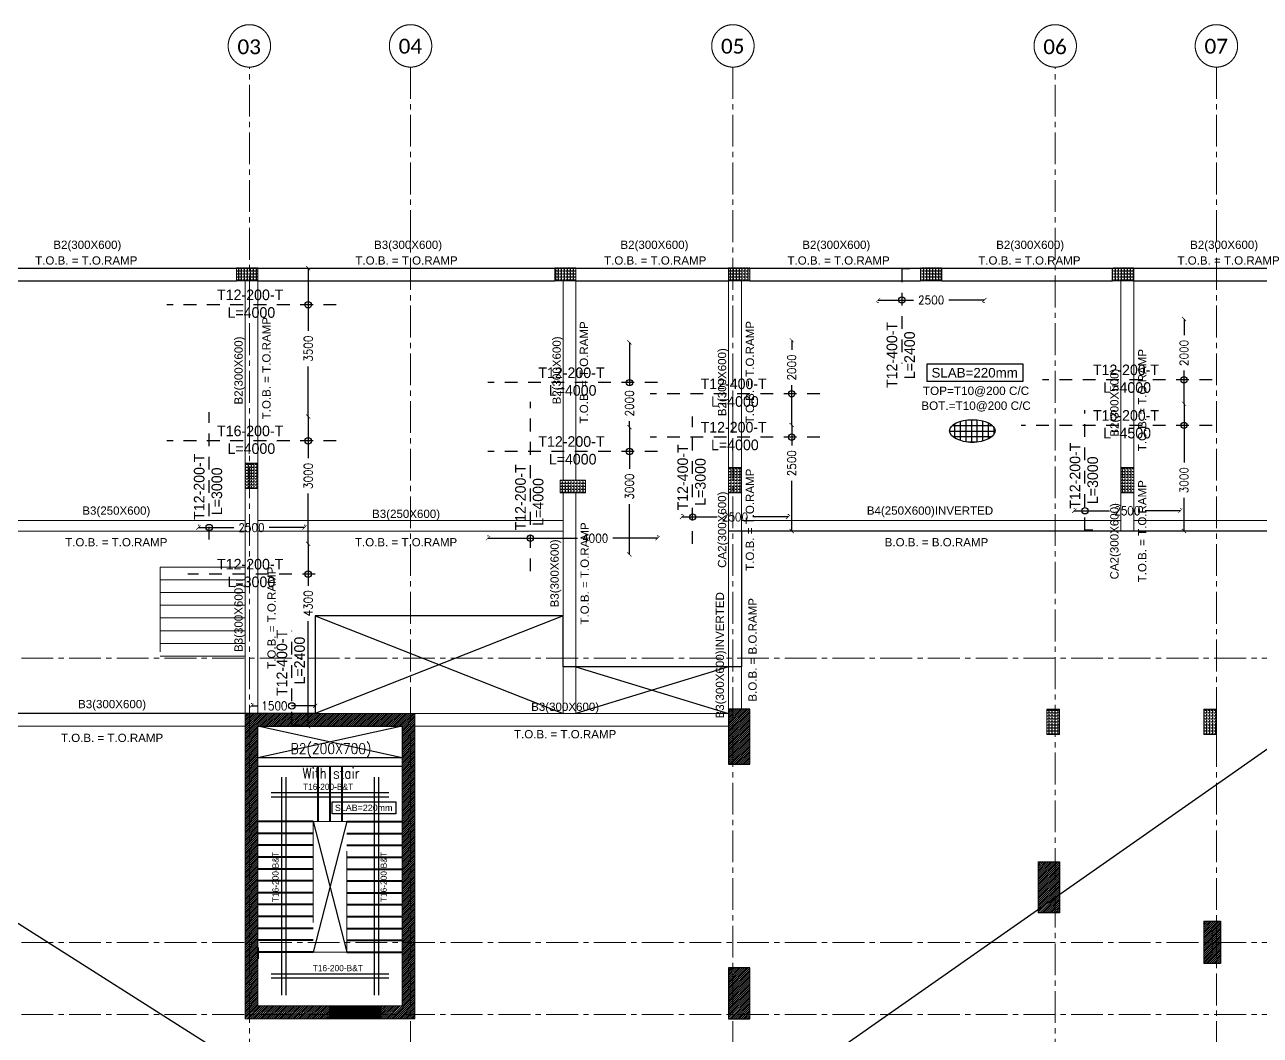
# Model space of a CAD drawing. Header units: millimetres. Extents: x -967280 to 3852, y 2833 to 1955156.
# Drawn here: x -429926 to -400794, y 604946 to 628777 of the extents above; entities that cross this region are included whole.
import ezdxf
from ezdxf.enums import TextEntityAlignment as Align

# ---------------------------------------------------------------- set-up
doc = ezdxf.new("R2010")
doc.units = ezdxf.units.MM
doc.header["$LTSCALE"] = 1000
doc.header["$PDMODE"] = 35
doc.header["$PDSIZE"] = 25
for name, pattern in [('$0$DASHED2', [0.375, 0.25, -0.125]), ('B05-FIRST FLOOR PLAN$0$DLINE', [0.55, 0.3, -0.25]), ('Columns_Structural070816$0$CENTER2', [1.125, 0.75, -0.125, 0.125, -0.125]), ('HIDDEN', [0.375, 0.25, -0.125]), ('HRZN_Line-Ptrn-Dash', [4, 2, -2]), ('HRZN_Line-Ptrn-Sold', [9144001.0, 9144000.0, -1]), ('Overhead', [3.96875, 2.38125, -1.5875])]:
    doc.linetypes.add(name, pattern=pattern)
for name, color, linetype, lineweight in [('A-AX-ATT-100', 7, 'HRZN_Line-Ptrn-Sold', 18), ('A-DIM', 7, 'Continuous', 13), ('A-STAIR', 1, 'HRZN_Line-Ptrn-Sold', 13), ('BEAMS', 3, 'HRZN_Line-Ptrn-Sold', 18), ('S - column', 6, 'Continuous', 60), ('S - stair', 3, 'Continuous', 40), ('S-TEXT-1', 3, 'Continuous', 20), ('S-TEXT-3', 8, 'Continuous', 13), ('ST-000-AXIS', 9, 'Columns_Structural070816$0$CENTER2', 9), ('ST-203-SLAB-TXT', 7, 'Continuous', 30), ('ST-206-SLAB-DIM', 1, 'Continuous', 20), ('ST-RFT-BOT', 2, '$0$DASHED2', 30), ('ST-RFT-TOP', 5, '$0$DASHED2', 30)]:
    doc.layers.add(name, color=color, linetype=linetype, lineweight=lineweight)
for name, color, linetype in [('B05-FIRST FLOOR PLAN$0$STR_ROOF RFT$0$S-SYMB', 30, 'Continuous'), ('S - col hach', 1, 'Continuous'), ('S - dot', 1, 'Continuous'), ('S -Beams', 2, 'Continuous'), ('S-OPENING', 4, 'Continuous'), ('ST-LEVEL', 3, 'Continuous')]:
    doc.layers.add(name, color=color, linetype=linetype)
doc.styles.add('Arial_3', font='arial.ttf', dxfattribs={"height": 7999.15942})
doc.styles.add('B05-FIRST FLOOR PLAN$0$XS-Roof RFT$0$T25-100', font='STENCIL.shx', dxfattribs={"height": 250})
doc.styles.add('Calibri_2', font='calibri.ttf', dxfattribs={"height": 300})
doc.styles.add('ISO', font='isocp2.shx', dxfattribs={"width": 0.8})
doc.styles.add('ST-DIM', font='romans.shx', dxfattribs={"width": 0.85})
doc.styles.add('STRECTURAL', font='arial.ttf')
doc.styles.add('TUNELNO', font='romans.shx', dxfattribs={"width": 0.9})
doc.styles.add('XREF-ST-FRAMING 1ST FLOOR$0$STRECTURAL', font='arial.ttf')
doc.dimstyles.new('Copy(2) of DSEC', dxfattribs={"dimtxt": 200, "dimasz": 100, "dimexe": 50, "dimexo": 80, "dimgap": 100, "dimtad": 1, "dimdec": 0, "dimrnd": 5, "dimzin": 0, "dimdsep": 46, "dimtxsty": 'TUNELNO', "dimblk": 'ARCHTICK', "dimcen": 0.09, "dimclrd": 1, "dimclre": 1, "dimclrt": 3, "dimadec": 0, "dimazin": 0, "dimtfac": 0.78125, "dimtdec": 0, "dimtix": 1, "dimtmove": 2, "dimatfit": 3, "dimldrblk": 'ARCHTICK', "dimfxl": 1, "dimtolj": 1, "dimtzin": 0, "dimarcsym": 0})
pattern_1 = [(90, (-416898.87, -510539.72), (-69.85, 4e-15), [50.8, -19.05]), (180, (-416898.87, -510539.72), (-9e-15, -69.85), [50.8, -19.05])]
pattern_2 = [(45, (193250.144, -596912.31), (-22.4506403, 22.4506403), [])]
pattern_3 = [(90, (613578.686, -423037.37), (-69.85, 4e-15), [50.8, -19.05]), (180, (613578.686, -423037.37), (-9e-15, -69.85), [50.8, -19.05])]

# ---------------------------------------------------------------- blocks, each defined once
blk = doc.blocks.new('A$C46269fcd new')
at = {"layer": 'S - col hach', "true_color": 0xcd6928}
h = blk.add_hatch(dxfattribs=at)
h.set_pattern_fill('ANGLE', color=32, scale=10, angle=90)
h.set_pattern_definition([(90, (-416898.87, -510439.72), (-69.85, 4e-15), [50.8, -19.05]), (180, (-416898.87, -510439.72), (-9e-15, -69.85), [50.8, -19.05])])
h.paths.add_polyline_path([(16400, 31200), (16100, 31200), (16100, 30600), (16400, 30600)])
h = blk.add_hatch(dxfattribs=at)
h.set_pattern_fill('ANGLE', color=32, scale=10, angle=90)
h.set_pattern_definition(pattern_1)
h.paths.add_polyline_path([(27800, 31100), (27500, 31100), (27500, 30500), (27800, 30500)])
h = blk.add_hatch(dxfattribs=at)
h.set_pattern_fill('ANGLE', color=32, scale=10, angle=90)
h.set_pattern_definition(pattern_1)
h.paths.add_polyline_path([(37050, 31100), (36750, 31100), (36750, 30500), (37050, 30500)])
h = blk.add_hatch(dxfattribs=at)
h.set_pattern_fill('ANGLE', color=32, scale=10, angle=90)
h.set_pattern_definition(pattern_1)
h.paths.add_polyline_path([(23525, 30800), (23525, 30500), (24125, 30500), (24125, 30800)])
h = blk.add_hatch(dxfattribs=at)
h.set_pattern_fill('ANGLE', color=32, scale=10, angle=90)
h.set_pattern_definition([(90, (-416598.87, -510439.72), (-69.85, 4e-15), [50.8, -19.05]), (180, (-416598.87, -510439.72), (-9e-15, -69.85), [50.8, -19.05])])
h.paths.add_polyline_path([(35300, 25400), (35000, 25400), (35000, 24800), (35300, 24800)])
h = blk.add_hatch(dxfattribs=at)
h.set_pattern_fill('ANGLE', color=32, scale=10, angle=90)
h.set_pattern_definition([(90, (-416998.87, -510439.72), (-69.85, 4e-15), [50.8, -19.05]), (180, (-416998.87, -510439.72), (-9e-15, -69.85), [50.8, -19.05])])
h.paths.add_polyline_path([(39000, 25400), (38700, 25400), (38700, 24800), (39000, 24800)])
at = {"layer": 'S - column', "lineweight": 15}
for points in [[(16400, 31200), (16100, 31200), (16100, 30600), (16400, 30600)], [(27800, 31100), (27500, 31100), (27500, 30500), (27800, 30500)], [(37050, 31100), (36750, 31100), (36750, 30500), (37050, 30500)], [(23525, 30800), (23525, 30500), (24125, 30500), (24125, 30800)], [(35300, 25400), (35000, 25400), (35000, 24800), (35300, 24800)], [(39000, 25400), (38700, 25400), (38700, 24800), (39000, 24800)]]:
    blk.add_lwpolyline(points, close=True, dxfattribs=at)
blk = doc.blocks.new('FROM FOUNDATION TO UPPER LOWER BASEMENT_COLUMNS(new2)')
at = {"layer": 'S - col hach'}
h = blk.add_hatch(dxfattribs=at)
h.set_pattern_fill('ANSI31', color=256, scale=10)
h.set_pattern_definition([(45, (907727.56, 223202.353), (-22.4506403, 22.4506403), [])])
h.paths.add_polyline_path([(436699, 635440), (436699, 628840), (436199, 628840), (436199, 628540), (436999, 628540), (436999, 635740), (432999, 635740), (432999, 628540), (433299, 628540), (434999, 628540), (434999, 628840), (433299, 628840), (433299, 635440)])
h = blk.add_hatch(dxfattribs=at)
h.set_pattern_fill('ANSI31', color=256, scale=10)
h.set_pattern_definition(pattern_2)
h.paths.add_polyline_path([(444899, 634540), (444899, 635840), (444399, 635840), (444399, 634540)])
h = blk.add_hatch(dxfattribs=at)
h.set_pattern_fill('ANSI31', color=256, scale=10)
h.set_pattern_definition([(45, (193250.144, -595212.31), (-22.4506403, 22.4506403), [])])
h.paths.add_polyline_path([(452199, 631040), (452199, 632240), (451699, 632240), (451699, 631040)])
h = blk.add_hatch(dxfattribs=at)
h.set_pattern_fill('ANSI31', color=256, scale=10)
h.set_pattern_definition(pattern_2)
h.paths.add_polyline_path([(455999, 629840), (455999, 630840), (455599, 630840), (455599, 629840)])
h = blk.add_hatch(dxfattribs=at)
h.set_pattern_fill('ANSI31', color=256, scale=10)
h.set_pattern_definition(pattern_2)
h.paths.add_polyline_path([(444899, 628540), (444899, 629740), (444399, 629740), (444399, 628540)])
at = {"layer": 'S - column', "lineweight": 15}
blk.add_lwpolyline([(433299, 628840), (433299, 635440), (436699, 635440), (436699, 628840), (436199, 628840), (436199, 628540), (436999, 628540), (436999, 635740), (432999, 635740), (432999, 628540), (433299, 628540), (434999, 628540), (434999, 628840), (433299, 628840)], dxfattribs=at)
for points in [[(444399, 634540), (444899, 634540), (444899, 635840), (444399, 635840)], [(452199, 632240), (451699, 632240), (451699, 631040), (452199, 631040)], [(455599, 629840), (455999, 629840), (455999, 630840), (455599, 630840)], [(444399, 628540), (444899, 628540), (444899, 629740), (444399, 629740)]]:
    blk.add_lwpolyline(points, close=True, dxfattribs=at)
at = {"layer": 'ST-RFT-BOT', "color": 7, "linetype": 'Continuous', "ltscale": 30}
for points in [[(444899, 635840), (444399, 635840), (444399, 634540), (444899, 634540)], [(451699, 632240), (452199, 632240), (452199, 631040), (451699, 631040)], [(455599, 630840), (455999, 630840), (455999, 629840), (455599, 629840)], [(444899, 629740), (444399, 629740), (444399, 628540), (444899, 628540)]]:
    blk.add_lwpolyline(points, dxfattribs=at)
blk = doc.blocks.new('str col s')
at = {"layer": 'S - col hach', "true_color": 0xcd6928}
h = blk.add_hatch(dxfattribs=at)
h.set_pattern_fill('ANGLE', color=32, scale=10, angle=90)
h.set_pattern_definition(pattern_3)
h.paths.add_polyline_path([(-3850, 0), (-3850, -300), (-3350, -300), (-3350, 0)])
h = blk.add_hatch(dxfattribs=at)
h.set_pattern_fill('ANGLE', color=32, scale=10, angle=90)
h.set_pattern_definition([(90, (613528.686, -423037.37), (-69.85, 4e-15), [50.8, -19.05]), (180, (613528.686, -423037.37), (-9e-15, -69.85), [50.8, -19.05])])
h.paths.add_polyline_path([(5275, -300), (5275, 0), (4775, 0), (4775, -300)])
h = blk.add_hatch(dxfattribs=at)
h.set_pattern_fill('ANGLE', color=32, scale=10, angle=90)
h.set_pattern_definition(pattern_3)
h.paths.add_polyline_path([(9300, 0), (9300, -300), (9800, -300), (9800, 0)])
h = blk.add_hatch(dxfattribs=at)
h.set_pattern_fill('ANGLE', color=32, scale=10, angle=90)
h.set_pattern_definition(pattern_3)
h.paths.add_polyline_path([(-10850, -300), (-10850, 0), (-11350, 0), (-11350, -300)])
h = blk.add_hatch(dxfattribs=at)
h.set_pattern_fill('ANGLE', color=32, scale=10, angle=90)
h.set_pattern_definition(pattern_3)
h.paths.add_polyline_path([(750, 0), (250, 0), (250, -300), (750, -300)])
at = {"layer": 'S - column', "lineweight": 15}
for points in [[(-3350, 0), (-3850, 0), (-3850, -300), (-3350, -300)], [(5275, 0), (4775, 0), (4775, -300), (5275, -300)], [(9800, 0), (9300, 0), (9300, -300), (9800, -300)], [(-10850, 0), (-11350, 0), (-11350, -300), (-10850, -300)], [(750, 0), (250, 0), (250, -300), (750, -300)]]:
    blk.add_lwpolyline(points, close=True, dxfattribs=at)
blk = doc.blocks.new('_ArchTick')
at = {"color": 0, "linetype": 'ByBlock', "const_width": 0.15}
blk.add_lwpolyline([(-0.5, -0.5), (0.5, 0.5)], dxfattribs=at)
blk = doc.blocks.new('*D172')
at = {"layer": 'Defpoints', "color": 0, "transparency": 16777216}
for p in [(-423212, 619537), (-423242, 616537), (-423212, 616537)]:
    blk.add_point(p, dxfattribs=at)
at = {"layer": 'ST-206-SLAB-DIM', "color": 1, "lineweight": -2, "transparency": 16777216}
for p, q in [((-423242, 619537), (-423242, 618555)), ((-423242, 616537), (-423242, 617720))]:
    blk.add_line(p, q, dxfattribs=at)
at = {"layer": 'ST-206-SLAB-DIM', "color": 1, "lineweight": -2, "transparency": 16777216, "xscale": 100, "yscale": 100, "zscale": 100}
for p, rotation in [((-423242, 619537), 90), ((-423242, 616537), 270)]:
    blk.add_blockref('_ArchTick', p, dxfattribs=dict(at, rotation=rotation))
at = {"layer": 'ST-206-SLAB-DIM', "color": 3, "transparency": 16777216, "insert": (-423242, 618137), "char_height": 200, "attachment_point": 5, "rotation": 90, "style": 'TUNELNO'}
blk.add_mtext('\\A1;3000', dxfattribs=at)
blk = doc.blocks.new('*D173')
at = {"layer": 'Defpoints', "color": 0, "transparency": 16777216}
for p in [(-425829, 616903), (-423329, 616919), (-423329, 616903)]:
    blk.add_point(p, dxfattribs=at)
at = {"layer": 'ST-206-SLAB-DIM', "color": 1, "lineweight": -2, "transparency": 16777216}
for p, q in [((-425829, 616983), (-425829, 616969)), ((-425829, 616919), (-424996, 616919)), ((-423329, 616919), (-424162, 616919)), ((-423329, 616983), (-423329, 616969))]:
    blk.add_line(p, q, dxfattribs=at)
at = {"layer": 'ST-206-SLAB-DIM', "color": 1, "lineweight": -2, "transparency": 16777216, "xscale": 100, "yscale": 100, "zscale": 100, "rotation": 180}
blk.add_blockref('_ArchTick', (-425829, 616919), dxfattribs=at)
at = {"layer": 'ST-206-SLAB-DIM', "color": 1, "lineweight": -2, "transparency": 16777216, "xscale": 100, "yscale": 100, "zscale": 100}
blk.add_blockref('_ArchTick', (-423329, 616919), dxfattribs=at)
at = {"layer": 'ST-206-SLAB-DIM', "color": 3, "transparency": 16777216, "insert": (-424579, 616919), "char_height": 200, "attachment_point": 5, "style": 'TUNELNO'}
blk.add_mtext('\\A1;2500', dxfattribs=at)
blk = doc.blocks.new('*D174')
at = {"layer": 'Defpoints', "color": 0, "transparency": 16777216}
for p in [(-423212, 623037), (-423242, 619537), (-423212, 619537)]:
    blk.add_point(p, dxfattribs=at)
at = {"layer": 'ST-206-SLAB-DIM', "color": 1, "lineweight": -2, "transparency": 16777216}
for p, q in [((-423242, 623037), (-423242, 621555)), ((-423242, 619537), (-423242, 620720))]:
    blk.add_line(p, q, dxfattribs=at)
at = {"layer": 'ST-206-SLAB-DIM', "color": 1, "lineweight": -2, "transparency": 16777216, "xscale": 100, "yscale": 100, "zscale": 100}
for p, rotation in [((-423242, 623037), 90), ((-423242, 619537), 270)]:
    blk.add_blockref('_ArchTick', p, dxfattribs=dict(at, rotation=rotation))
at = {"layer": 'ST-206-SLAB-DIM', "color": 3, "transparency": 16777216, "insert": (-423242, 621137), "char_height": 200, "attachment_point": 5, "rotation": 90, "style": 'TUNELNO'}
blk.add_mtext('\\A1;3500', dxfattribs=at)
blk = doc.blocks.new('*D175')
at = {"layer": 'Defpoints', "color": 0, "transparency": 16777216}
for p in [(-423212, 616537), (-423242, 612237), (-423212, 612237)]:
    blk.add_point(p, dxfattribs=at)
at = {"layer": 'ST-206-SLAB-DIM', "color": 1, "lineweight": -2, "transparency": 16777216}
for p, q in [((-423242, 616537), (-423242, 615549)), ((-423242, 612237), (-423242, 614714))]:
    blk.add_line(p, q, dxfattribs=at)
at = {"layer": 'ST-206-SLAB-DIM', "color": 1, "lineweight": -2, "transparency": 16777216, "xscale": 100, "yscale": 100, "zscale": 100}
for p, rotation in [((-423242, 616537), 90), ((-423242, 612237), 270)]:
    blk.add_blockref('_ArchTick', p, dxfattribs=dict(at, rotation=rotation))
at = {"layer": 'ST-206-SLAB-DIM', "color": 3, "transparency": 16777216, "insert": (-423242, 615131), "char_height": 200, "attachment_point": 5, "rotation": 90, "style": 'TUNELNO'}
blk.add_mtext('\\A1;4300', dxfattribs=at)
blk = doc.blocks.new('*D996')
at = {"layer": 'Defpoints', "color": 0, "transparency": 16777216}
for p in [(-415638, 619287), (-415668, 616287), (-415638, 616287)]:
    blk.add_point(p, dxfattribs=at)
at = {"layer": 'ST-206-SLAB-DIM', "color": 1, "lineweight": -2, "transparency": 16777216}
for p, q in [((-415668, 619287), (-415668, 618305)), ((-415668, 616287), (-415668, 617470))]:
    blk.add_line(p, q, dxfattribs=at)
at = {"layer": 'ST-206-SLAB-DIM', "color": 1, "lineweight": -2, "transparency": 16777216, "xscale": 100, "yscale": 100, "zscale": 100}
for p, rotation in [((-415668, 619287), 90), ((-415668, 616287), 270)]:
    blk.add_blockref('_ArchTick', p, dxfattribs=dict(at, rotation=rotation))
at = {"layer": 'ST-206-SLAB-DIM', "color": 3, "transparency": 16777216, "insert": (-415668, 617887), "char_height": 200, "attachment_point": 5, "rotation": 90, "style": 'TUNELNO'}
blk.add_mtext('\\A1;3000', dxfattribs=at)
blk = doc.blocks.new('*D997')
at = {"layer": 'Defpoints', "color": 0, "transparency": 16777216}
for p in [(-419004, 616653), (-415004, 616669), (-415004, 616653)]:
    blk.add_point(p, dxfattribs=at)
at = {"layer": 'ST-206-SLAB-DIM', "color": 1, "lineweight": -2, "transparency": 16777216}
for p, q in [((-419004, 616733), (-419004, 616719)), ((-415004, 616733), (-415004, 616719)), ((-419004, 616669), (-416893, 616669)), ((-415004, 616669), (-416059, 616669))]:
    blk.add_line(p, q, dxfattribs=at)
at = {"layer": 'ST-206-SLAB-DIM', "color": 1, "lineweight": -2, "transparency": 16777216, "xscale": 100, "yscale": 100, "zscale": 100, "rotation": 180}
blk.add_blockref('_ArchTick', (-419004, 616669), dxfattribs=at)
at = {"layer": 'ST-206-SLAB-DIM', "color": 1, "lineweight": -2, "transparency": 16777216, "xscale": 100, "yscale": 100, "zscale": 100}
blk.add_blockref('_ArchTick', (-415004, 616669), dxfattribs=at)
at = {"layer": 'ST-206-SLAB-DIM', "color": 3, "transparency": 16777216, "insert": (-416476, 616669), "char_height": 200, "attachment_point": 5, "style": 'TUNELNO'}
blk.add_mtext('\\A1;4000', dxfattribs=at)
blk = doc.blocks.new('*D998')
at = {"layer": 'Defpoints', "color": 0, "transparency": 16777216}
for p in [(-415638, 621287), (-415668, 619287), (-415638, 619287)]:
    blk.add_point(p, dxfattribs=at)
at = {"layer": 'ST-206-SLAB-DIM', "color": 1, "lineweight": -2, "transparency": 16777216}
for p, q in [((-415668, 621287), (-415668, 620265)), ((-415668, 619287), (-415668, 619430))]:
    blk.add_line(p, q, dxfattribs=at)
at = {"layer": 'ST-206-SLAB-DIM', "color": 1, "lineweight": -2, "transparency": 16777216, "xscale": 100, "yscale": 100, "zscale": 100}
for p, rotation in [((-415668, 621287), 90), ((-415668, 619287), 270)]:
    blk.add_blockref('_ArchTick', p, dxfattribs=dict(at, rotation=rotation))
at = {"layer": 'ST-206-SLAB-DIM', "color": 3, "transparency": 16777216, "insert": (-415668, 619847), "char_height": 200, "attachment_point": 5, "rotation": 90, "style": 'TUNELNO'}
blk.add_mtext('\\A1;2000', dxfattribs=at)
blk = doc.blocks.new('*D1003')
at = {"layer": 'Defpoints', "color": 0, "transparency": 16777216}
for p in [(-402562, 619837), (-402592, 616837), (-402562, 616837)]:
    blk.add_point(p, dxfattribs=at)
at = {"layer": 'ST-206-SLAB-DIM', "color": 1, "lineweight": -2, "transparency": 16777216}
for p, q in [((-402592, 619837), (-402592, 618455)), ((-402592, 616837), (-402592, 617620))]:
    blk.add_line(p, q, dxfattribs=at)
at = {"layer": 'ST-206-SLAB-DIM', "color": 1, "lineweight": -2, "transparency": 16777216, "xscale": 100, "yscale": 100, "zscale": 100}
for p, rotation in [((-402592, 619837), 90), ((-402592, 616837), 270)]:
    blk.add_blockref('_ArchTick', p, dxfattribs=dict(at, rotation=rotation))
at = {"layer": 'ST-206-SLAB-DIM', "color": 3, "transparency": 16777216, "insert": (-402592, 618037), "char_height": 200, "attachment_point": 5, "rotation": 90, "style": 'TUNELNO'}
blk.add_mtext('\\A1;3000', dxfattribs=at)
blk = doc.blocks.new('*D1004')
at = {"layer": 'Defpoints', "color": 0, "transparency": 16777216}
for p in [(-402679, 617315), (-405179, 617299), (-402679, 617299)]:
    blk.add_point(p, dxfattribs=at)
at = {"layer": 'ST-206-SLAB-DIM', "color": 1, "lineweight": -2, "transparency": 16777216}
for p, q in [((-405179, 617379), (-405179, 617365)), ((-405179, 617315), (-404346, 617315)), ((-402679, 617315), (-403512, 617315)), ((-402679, 617379), (-402679, 617365))]:
    blk.add_line(p, q, dxfattribs=at)
at = {"layer": 'ST-206-SLAB-DIM', "color": 1, "lineweight": -2, "transparency": 16777216, "xscale": 100, "yscale": 100, "zscale": 100, "rotation": 180}
blk.add_blockref('_ArchTick', (-405179, 617315), dxfattribs=at)
at = {"layer": 'ST-206-SLAB-DIM', "color": 1, "lineweight": -2, "transparency": 16777216, "xscale": 100, "yscale": 100, "zscale": 100}
blk.add_blockref('_ArchTick', (-402679, 617315), dxfattribs=at)
at = {"layer": 'ST-206-SLAB-DIM', "color": 3, "transparency": 16777216, "insert": (-403929, 617315), "char_height": 200, "attachment_point": 5, "style": 'TUNELNO'}
blk.add_mtext('\\A1;2500', dxfattribs=at)
blk = doc.blocks.new('*D1005')
at = {"layer": 'Defpoints', "color": 0, "transparency": 16777216}
for p in [(-402562, 621837), (-402592, 619837), (-402562, 619837)]:
    blk.add_point(p, dxfattribs=at)
at = {"layer": 'ST-206-SLAB-DIM', "color": 1, "lineweight": -2, "transparency": 16777216}
for p, q in [((-402592, 621837), (-402592, 621455)), ((-402592, 619837), (-402592, 620620))]:
    blk.add_line(p, q, dxfattribs=at)
at = {"layer": 'ST-206-SLAB-DIM', "color": 1, "lineweight": -2, "transparency": 16777216, "xscale": 100, "yscale": 100, "zscale": 100}
for p, rotation in [((-402592, 621837), 90), ((-402592, 619837), 270)]:
    blk.add_blockref('_ArchTick', p, dxfattribs=dict(at, rotation=rotation))
at = {"layer": 'ST-206-SLAB-DIM', "color": 3, "transparency": 16777216, "insert": (-402592, 621037), "char_height": 200, "attachment_point": 5, "rotation": 90, "style": 'TUNELNO'}
blk.add_mtext('\\A1;2000', dxfattribs=at)
blk = doc.blocks.new('*D1008')
at = {"layer": 'Defpoints', "color": 0, "transparency": 16777216}
for p in [(-411812, 619337), (-411842, 616837), (-411812, 616837)]:
    blk.add_point(p, dxfattribs=at)
at = {"layer": 'ST-206-SLAB-DIM', "color": 1, "lineweight": -2, "transparency": 16777216}
for p, q in [((-411842, 619337), (-411842, 618855)), ((-411842, 616837), (-411842, 618020))]:
    blk.add_line(p, q, dxfattribs=at)
at = {"layer": 'ST-206-SLAB-DIM', "color": 1, "lineweight": -2, "transparency": 16777216, "xscale": 100, "yscale": 100, "zscale": 100}
for p, rotation in [((-411842, 619337), 90), ((-411842, 616837), 270)]:
    blk.add_blockref('_ArchTick', p, dxfattribs=dict(at, rotation=rotation))
at = {"layer": 'ST-206-SLAB-DIM', "color": 3, "transparency": 16777216, "insert": (-411842, 618437), "char_height": 200, "attachment_point": 5, "rotation": 90, "style": 'TUNELNO'}
blk.add_mtext('\\A1;2500', dxfattribs=at)
blk = doc.blocks.new('*D1009')
at = {"layer": 'Defpoints', "color": 0, "transparency": 16777216}
for p in [(-414429, 617152), (-411929, 617169), (-411929, 617152)]:
    blk.add_point(p, dxfattribs=at)
at = {"layer": 'ST-206-SLAB-DIM', "color": 1, "lineweight": -2, "transparency": 16777216}
for p, q in [((-414429, 617232), (-414429, 617219)), ((-414429, 617169), (-413596, 617169)), ((-411929, 617169), (-412762, 617169)), ((-411929, 617232), (-411929, 617219))]:
    blk.add_line(p, q, dxfattribs=at)
at = {"layer": 'ST-206-SLAB-DIM', "color": 1, "lineweight": -2, "transparency": 16777216, "xscale": 100, "yscale": 100, "zscale": 100, "rotation": 180}
blk.add_blockref('_ArchTick', (-414429, 617169), dxfattribs=at)
at = {"layer": 'ST-206-SLAB-DIM', "color": 1, "lineweight": -2, "transparency": 16777216, "xscale": 100, "yscale": 100, "zscale": 100}
blk.add_blockref('_ArchTick', (-411929, 617169), dxfattribs=at)
at = {"layer": 'ST-206-SLAB-DIM', "color": 3, "transparency": 16777216, "insert": (-413179, 617169), "char_height": 200, "attachment_point": 5, "style": 'TUNELNO'}
blk.add_mtext('\\A1;2500', dxfattribs=at)
blk = doc.blocks.new('*D1010')
at = {"layer": 'Defpoints', "color": 0, "transparency": 16777216}
for p in [(-411812, 621337), (-411842, 619337), (-411812, 619337)]:
    blk.add_point(p, dxfattribs=at)
at = {"layer": 'ST-206-SLAB-DIM', "color": 1, "lineweight": -2, "transparency": 16777216}
for p, q in [((-411842, 621337), (-411842, 621112)), ((-411842, 619337), (-411842, 620278))]:
    blk.add_line(p, q, dxfattribs=at)
at = {"layer": 'ST-206-SLAB-DIM', "color": 1, "lineweight": -2, "transparency": 16777216, "xscale": 100, "yscale": 100, "zscale": 100}
for p, rotation in [((-411842, 621337), 90), ((-411842, 619337), 270)]:
    blk.add_blockref('_ArchTick', p, dxfattribs=dict(at, rotation=rotation))
at = {"layer": 'ST-206-SLAB-DIM', "color": 3, "transparency": 16777216, "insert": (-411842, 620695), "char_height": 200, "attachment_point": 5, "rotation": 90, "style": 'TUNELNO'}
blk.add_mtext('\\A1;2000', dxfattribs=at)
blk = doc.blocks.new('*D1012')
at = {"layer": 'Defpoints', "color": 0, "transparency": 16777216}
for p in [(-409804, 622301), (-407304, 622301), (-407304, 622284)]:
    blk.add_point(p, dxfattribs=at)
at = {"layer": 'ST-206-SLAB-DIM', "color": 1, "lineweight": -2, "transparency": 16777216}
for p, q in [((-409804, 622284), (-408971, 622284)), ((-407304, 622284), (-408137, 622284)), ((-409804, 622221), (-409804, 622234)), ((-407304, 622221), (-407304, 622234))]:
    blk.add_line(p, q, dxfattribs=at)
at = {"layer": 'ST-206-SLAB-DIM', "color": 1, "lineweight": -2, "transparency": 16777216, "xscale": 100, "yscale": 100, "zscale": 100, "rotation": 180}
blk.add_blockref('_ArchTick', (-409804, 622284), dxfattribs=at)
at = {"layer": 'ST-206-SLAB-DIM', "color": 1, "lineweight": -2, "transparency": 16777216, "xscale": 100, "yscale": 100, "zscale": 100}
blk.add_blockref('_ArchTick', (-407304, 622284), dxfattribs=at)
at = {"layer": 'ST-206-SLAB-DIM', "color": 3, "transparency": 16777216, "insert": (-408554, 622284), "char_height": 200, "attachment_point": 5, "style": 'TUNELNO'}
blk.add_mtext('\\A1;2500', dxfattribs=at)
blk = doc.blocks.new('*D1013')
at = {"layer": 'Defpoints', "color": 0, "transparency": 16777216}
for p in [(-424579, 612699), (-423079, 612715), (-423079, 612699)]:
    blk.add_point(p, dxfattribs=at)
at = {"layer": 'ST-206-SLAB-DIM', "color": 1, "lineweight": -2, "transparency": 16777216}
for p, q in [((-424579, 612779), (-424579, 612765)), ((-424579, 612715), (-424442, 612715)), ((-423079, 612715), (-423634, 612715)), ((-423079, 612779), (-423079, 612765))]:
    blk.add_line(p, q, dxfattribs=at)
at = {"layer": 'ST-206-SLAB-DIM', "color": 1, "lineweight": -2, "transparency": 16777216, "xscale": 100, "yscale": 100, "zscale": 100, "rotation": 180}
blk.add_blockref('_ArchTick', (-424579, 612715), dxfattribs=at)
at = {"layer": 'ST-206-SLAB-DIM', "color": 1, "lineweight": -2, "transparency": 16777216, "xscale": 100, "yscale": 100, "zscale": 100}
blk.add_blockref('_ArchTick', (-423079, 612715), dxfattribs=at)
at = {"layer": 'ST-206-SLAB-DIM', "color": 3, "transparency": 16777216, "insert": (-424038, 612715), "char_height": 200, "attachment_point": 5, "style": 'TUNELNO'}
blk.add_mtext('\\A1;1500', dxfattribs=at)
blk = doc.blocks.new('00_block1010')
at = {"layer": 'S-TEXT-1', "style": 'ISO', "width": 0.8}
for tag, p in [('LINE_2', (40.7, 44.3)), ('LINE_1', (40.7, 75.2))]:
    blk.add_attdef(tag, text='', height=22.5, dxfattribs=at).set_placement(p, align=Align.CENTER)
at = {"layer": 'S-TEXT-3', "style": 'ISO', "width": 0.8}
blk.add_attdef('LINE_3', text='', height=18, dxfattribs=at).set_placement((40.7, 13.4), align=Align.CENTER)
blk = doc.blocks.new('Grid - HRZN_G-Datm-Grid-Head-1554275-FIRST FLOOR FFL_1_')
at = {"layer": 'A-AX-ATT-100'}
blk.add_circle((0, 0), 5, dxfattribs=at)
blk = doc.blocks.new('AXES-00')
at = {"layer": 'ST-000-AXIS'}
for p, q in [((533098.9, 695813.8), (533098.9, 750979.6)), ((536898.9, 750979.6), (536898.9, 695813.8)), ((544498.9, 750979.6), (544498.9, 695813.8)), ((552098.9, 695813.8), (552098.9, 750979.6)), ((555898.9, 750979.6), (555898.9, 695813.8)), ((575723.2, 737039.7), (505674.3, 737039.7)), ((575723.2, 730339.7), (505674.3, 730339.7)), ((575723.2, 728639.7), (505674.3, 728639.7))]:
    blk.add_line(p, q, dxfattribs=at)
at = {"layer": 'A-AX-ATT-100', "xscale": 99.99999999999993, "yscale": 99.99999999999993, "zscale": 99.99999999999993}
for p in [(533098.9, 751479.6), (552098.9, 751479.6)]:
    blk.add_blockref('Grid - HRZN_G-Datm-Grid-Head-1554275-FIRST FLOOR FFL_1_', p, dxfattribs=at)
at = {"layer": 'A-AX-ATT-100', "xscale": 99.99999999999993, "yscale": 99.99999999999993, "zscale": 99.99999999999993, "rotation": 180}
for p in [(536898.9, 751479.6), (544498.9, 751479.6), (555898.9, 751479.6)]:
    blk.add_blockref('Grid - HRZN_G-Datm-Grid-Head-1554275-FIRST FLOOR FFL_1_', p, dxfattribs=at)
at = {"layer": 'A-AX-ATT-100', "linetype": 'Continuous', "lineweight": 13, "char_height": 350, "width": 673.417, "attachment_point": 1, "style": 'Calibri_2'}
for s, insert in [('03', (532817.7, 751634.5)), ('04', (536618, 751647.5)), ('05', (544218, 751647.5)), ('06', (551817.7, 751634.5)), ('07', (555618, 751647.5))]:
    blk.add_mtext(s, dxfattribs=dict(at, insert=insert))

msp = doc.modelspace()

# ---------------------------------------------------------------- hatches: boundary and pattern name
at = {"layer": 'S-OPENING', "ltscale": 30, "transparency": 33554483}
h = msp.add_hatch(dxfattribs=at)
h.set_pattern_fill('ANSI37', scale=5)
h.set_pattern_definition([(45, (467355.481, -97374.431), (-11.22532015, 11.22532015), []), (135, (467355.481, -97374.431), (-11.22532015, -11.22532015), [])])
h.paths.add_polyline_path([(-422728.7, 605637.4), (-421528.7, 605637.4), (-421528.7, 605337.4), (-422728.7, 605337.4)])
at = {"layer": 'ST-LEVEL'}
h = msp.add_hatch(dxfattribs=at)
h.set_pattern_fill('NET', color=6, scale=1057.870248)
h.set_pattern_definition([(0, (-434441.7, 656353.61), (0, 132.23378), []), (90, (-434441.7, 656353.61), (-132.23378, 8e-15), [])])
edge = h.paths.add_edge_path()
edge.add_ellipse((-407582.7, 619198.2), major_axis=(535.4, 0), ratio=0.4996806, start_angle=0, end_angle=360)

# ---------------------------------------------------------------- linework, layer by layer
at = {"layer": 'A-DIM', "color": 1}
for p, q in [((-424728.7, 617737.4), (-424728.7, 612537.4)), ((-424428.7, 617737.4), (-424428.7, 612537.4))]:
    msp.add_line(p, q, dxfattribs=at)
at = {"layer": 'A-STAIR', "color": 4, "linetype": 'HRZN_Line-Ptrn-Dash'}
for p, q in [((-426728.7, 615687.4), (-424728.7, 615687.4)), ((-426728.7, 615687.4), (-424728.7, 615687.4)), ((-426728.7, 615387.4), (-424728.7, 615387.4)), ((-426728.7, 615387.4), (-424728.7, 615387.4)), ((-426728.7, 615087.4), (-424728.7, 615087.4)), ((-426728.7, 615087.4), (-424728.7, 615087.4)), ((-426728.7, 614787.4), (-424728.7, 614787.4)), ((-426728.7, 614787.4), (-424728.7, 614787.4)), ((-426728.7, 614487.4), (-424728.7, 614487.4)), ((-426728.7, 614487.4), (-424728.7, 614487.4)), ((-426728.7, 614187.4), (-424728.7, 614187.4)), ((-426728.7, 614187.4), (-424728.7, 614187.4)), ((-426728.7, 613887.4), (-424728.7, 613887.4)), ((-426728.7, 613887.4), (-424728.7, 613887.4))]:
    msp.add_line(p, q, dxfattribs=at)
msp.add_lwpolyline([(-424728.7, 612537.4), (-424728.7, 615987.4), (-426728.7, 615987.4), (-426728.7, 612537.4)], close=True, dxfattribs=at)
msp.add_lwpolyline([(-424728.7, 612537.4), (-424728.7, 615987.4), (-426728.7, 615987.4), (-426728.7, 612537.4)], close=True, dxfattribs=at)
at = {"layer": 'A-STAIR', "linetype": 'Overhead'}
msp.add_lwpolyline([(-422328.7, 609987.4), (-423128.7, 609987.4), (-423128.7, 606907.4), (-422328.7, 606907.4)], close=True, dxfattribs=at)
at = {"layer": 'B05-FIRST FLOOR PLAN$0$STR_ROOF RFT$0$S-SYMB'}
for centre in [(-409245.7, 622284.4), (-423242.3, 622173.3), (-415667.6, 620336.2), (-402592.3, 620404), (-411842.3, 620074.7), (-402592.3, 619329.2), (-411842.3, 619051.4), (-423242.3, 618964.1), (-415667.6, 618714.1), (-404928.5, 617314.8), (-414178.5, 617168.7), (-425578.5, 616919.2), (-418003.8, 616669.2), (-423242.3, 615821.4), (-423628.4, 612714.8)]:
    msp.add_circle(centre, 75, dxfattribs=at)
at = {"layer": 'BEAMS'}
for p, q in [((-424728.7, 618437.4), (-424728.7, 622737.4)), ((-424428.7, 622737.4), (-424428.7, 618437.4)), ((-417228.7, 618037.4), (-417228.7, 622737.4)), ((-416928.7, 622737.4), (-416928.7, 618037.4)), ((-413328.7, 618337.4), (-413328.7, 622737.4)), ((-413028.7, 622737.4), (-413028.7, 618337.4)), ((-404078.7, 618337.4), (-404078.7, 622737.4)), ((-403778.7, 622737.4), (-403778.7, 618337.4)), ((-424728.7, 617837.4), (-424728.7, 612537.4)), ((-424428.7, 617837.4), (-424428.7, 612537.4)), ((-417228.7, 612537.4), (-417228.7, 617737.4)), ((-416928.7, 617737.4), (-416928.7, 612537.4)), ((-413328.7, 612637.4), (-413328.7, 617737.4)), ((-413028.7, 617737.4), (-413028.7, 612637.4)), ((-404078.7, 616837.4), (-404078.7, 617737.4)), ((-403778.7, 617737.4), (-403778.7, 616837.4)), ((-432028.7, 617087.4), (-424728.7, 617087.4)), ((-424428.7, 617087.4), (-417228.7, 617087.4)), ((-413028.7, 617087.4), (-404078.7, 617087.4)), ((-403778.7, 617087.4), (-394763.4, 617087.4)), ((-432028.7, 616837.4), (-424728.7, 616837.4)), ((-424428.7, 616837.4), (-417228.7, 616837.4)), ((-413028.7, 616837.4), (-404078.7, 616837.4)), ((-394763.4, 616837.4), (-403778.7, 616837.4)), ((-430528.7, 612537.4), (-424728.7, 612537.4)), ((-420728.7, 612537.4), (-413328.7, 612537.4)), ((-430528.7, 612237.4), (-424728.7, 612237.3)), ((-420728.7, 612237.4), (-413328.7, 612237.4))]:
    msp.add_line(p, q, dxfattribs=at)
at = {"layer": 'S - dot'}
for p, q in [((-393293.7, 616837.4), (-439828.7, 584237.4)), ((-393293.7, 616837.4), (-439828.7, 584237.4)), ((-417228.7, 614837.4), (-423078.7, 612537.4)), ((-423078.7, 614837.4), (-417228.7, 612537.4)), ((-417228.7, 614837.4), (-423078.7, 612537.4)), ((-423078.7, 614837.4), (-417228.7, 612537.4)), ((-439928.7, 613837.4), (-393293.7, 584237.4)), ((-439928.7, 613837.4), (-393293.7, 584237.4)), ((-413328.7, 613637.4), (-416928.7, 612537.4)), ((-416928.7, 613637.4), (-413328.7, 612537.4)), ((-413328.7, 613637.4), (-416928.7, 612537.4)), ((-416928.7, 613637.4), (-413328.7, 612537.4)), ((-421028.7, 612237.4), (-424428.7, 611487.4)), ((-421028.7, 611487.4), (-424428.7, 612237.4))]:
    msp.add_line(p, q, dxfattribs=at)
at = {"layer": 'S - stair', "linetype": 'HIDDEN', "ltscale": 500}
for p, q in [((-423004.1, 609987.4), (-423004.1, 611287.4)), ((-422724.1, 609987.4), (-422724.1, 611287.4)), ((-422444.1, 609987.4), (-422444.1, 611287.4)), ((-423128.7, 609987.4), (-424428.7, 609987.4)), ((-422328.7, 609987.4), (-421028.7, 609987.4)), ((-423128.7, 609707.4), (-424428.7, 609707.4)), ((-422328.7, 609707.4), (-421028.7, 609707.4)), ((-423128.7, 609427.4), (-424428.7, 609427.4)), ((-423128.7, 609147.4), (-424428.7, 609147.4)), ((-422328.7, 609427.4), (-421028.7, 609427.4)), ((-422328.7, 609147.4), (-421028.7, 609147.4)), ((-423128.7, 608867.4), (-424428.7, 608867.4)), ((-422328.7, 608867.4), (-421028.7, 608867.4)), ((-423128.7, 608587.4), (-424428.7, 608587.4)), ((-422328.7, 608587.4), (-421028.7, 608587.4)), ((-423128.7, 608307.4), (-424428.7, 608307.4)), ((-422328.7, 608307.4), (-421028.7, 608307.4)), ((-423128.7, 608027.4), (-424428.7, 608027.4)), ((-422328.7, 608027.4), (-421028.7, 608027.4)), ((-423128.7, 607747.4), (-424428.7, 607747.4)), ((-422328.7, 607747.4), (-421028.7, 607747.4)), ((-423128.7, 607467.4), (-424428.7, 607467.4)), ((-422328.7, 607467.4), (-421028.7, 607467.4)), ((-423128.7, 607187.4), (-424428.7, 607187.4)), ((-422328.7, 607187.4), (-421028.7, 607187.4)), ((-423128.7, 606907.4), (-424428.7, 606907.4)), ((-422328.7, 606907.4), (-421028.7, 606907.4))]:
    msp.add_line(p, q, dxfattribs=at)
at = {"layer": 'S - stair', "ltscale": 500}
msp.add_line((-424428.7, 607017.4), (-424428.7, 606747.4), dxfattribs=at)
msp.add_line((-424428.7, 607017.4), (-424428.7, 606747.4), dxfattribs=at)
at = {"layer": 'S -Beams', "ltscale": 30}
for p, q in [((-432028.7, 623037.4), (-424928.7, 623037.4)), ((-424428.7, 623037.4), (-417428.7, 623037.4)), ((-416928.7, 623037.4), (-413328.7, 623037.4)), ((-412828.7, 623037.4), (-408803.7, 623037.4)), ((-408303.7, 623037.4), (-404278.7, 623037.4)), ((-403778.7, 623037.4), (-399671, 623037.4)), ((-432028.7, 622737.4), (-424928.7, 622737.4)), ((-424428.7, 622737.4), (-417428.7, 622737.4)), ((-416928.7, 622737.4), (-413328.7, 622737.4)), ((-412828.7, 622737.4), (-408803.7, 622737.4)), ((-408303.7, 622737.4), (-404278.7, 622737.4)), ((-403778.7, 622737.4), (-399671, 622737.4))]:
    msp.add_line(p, q, dxfattribs=at)
at = {"layer": 'S -Beams'}
msp.add_line((-421028.7, 611287.4), (-424428.7, 611287.4), dxfattribs=at)
at = {"layer": 'S -Beams', "color": 6, "ltscale": 30}
msp.add_lwpolyline([(-446928.7, 623037.4), (-392993.7, 623037.4), (-392993.7, 616837.4), (-413028.7, 616837.4), (-413028.7, 613637.4), (-417228.7, 613637.4), (-417228.7, 614837.4), (-423078.7, 614837.4), (-423078.7, 612537.4), (-430728.7, 612537.4), (-430728.7, 616037.4), (-435928.7, 616037.4), (-435928.7, 614237.4), (-439928.7, 614237.4), (-439928.7, 608037.4), (-440628.7, 608037.4), (-440628.7, 593037.4), (-439928.7, 593037.4), (-439928.7, 586837.4), (-439828.7, 586837.4), (-439828.7, 584237.4), (-392993.7, 584237.4), (-392993.7, 578037.4), (-446928.7, 578037.4)], close=True, dxfattribs=at)
at = {"layer": 'S -Beams'}
msp.add_lwpolyline([(-424428.7, 612237.4), (-421028.7, 612237.4), (-421028.7, 611487.4), (-424428.7, 611487.4)], close=True, dxfattribs=at)
at = {"layer": 'S-OPENING', "color": 4, "ltscale": 30}
msp.add_lwpolyline([(-422728.7, 605637.4), (-421528.7, 605637.4), (-421528.7, 605337.4), (-422728.7, 605337.4)], close=True, dxfattribs=at)
at = {"layer": 'ST-203-SLAB-TXT'}
for points in [[(-408646.7, 620779), (-406392.9, 620779), (-406392.9, 620359.9), (-408646.7, 620359.9)], [(-422678.7, 610450.1), (-421176.2, 610450.1), (-421176.2, 610170.7), (-422678.7, 610170.7)]]:
    msp.add_lwpolyline(points, close=True, dxfattribs=at)
at = {"layer": 'ST-LEVEL'}
msp.add_ellipse((-407582.7, 619198.2), major_axis=(535.4, 0), ratio=0.4996806, dxfattribs=at)
at = {"layer": 'ST-RFT-BOT', "color": 3, "linetype": 'Continuous', "ltscale": 30}
for p, q in [((-413028.7, 616837.4), (-413328.7, 616837.4)), ((-422328.7, 609987.4), (-423128.7, 606907.4)), ((-423128.7, 609987.4), (-422328.7, 606907.4))]:
    msp.add_line(p, q, dxfattribs=at)
at = {"layer": 'ST-RFT-BOT', "ltscale": 30}
for p, q in [((-423872.9, 611030.1), (-423872.9, 605894.6)), ((-423772.9, 611030.1), (-423772.9, 605894.6)), ((-421684.5, 611030.1), (-421684.5, 605894.6)), ((-421584.5, 611030.1), (-421584.5, 605894.6)), ((-421342, 610665.1), (-424115.4, 610665.1)), ((-421342, 610565.1), (-424115.4, 610565.1)), ((-421342, 606389.9), (-424115.4, 606389.9)), ((-421342, 606289.9), (-424115.4, 606289.9))]:
    msp.add_line(p, q, dxfattribs=at)
at = {"layer": 'ST-RFT-TOP', "linetype": 'B05-FIRST FLOOR PLAN$0$DLINE'}
for points in [[(-409055.7, 623017.4), (-409230.7, 623017.4, 0.4142136), (-409245.7, 623002.4), (-409245.7, 620787.4)], [(-423438.4, 612257.4), (-423613.4, 612257.4, -0.4142136), (-423628.4, 612272.4), (-423628.4, 614487.4)]]:
    msp.add_lwpolyline(points, format="xyb", dxfattribs=at)
for points in [[(-422578.7, 622173.3), (-426578.7, 622173.3)], [(-415003.9, 620336.2), (-419003.9, 620336.2)], [(-401928.7, 620404), (-405928.7, 620404)], [(-411178.7, 620074.7), (-415178.7, 620074.7)], [(-425578.5, 616637.4), (-425578.5, 619637.4)], [(-418003.8, 615887.4), (-418003.8, 619887.4)], [(-404738.5, 616857.4), (-404928.5, 616857.4), (-404928.5, 619687.4)], [(-414178.5, 616537.4), (-414178.5, 619537.4)], [(-411178.7, 619051.4), (-415178.7, 619051.4)], [(-401928.7, 619329.2), (-406428.7, 619329.2)], [(-422578.7, 618964.1), (-426578.7, 618964.1)], [(-415003.9, 618714.1), (-419003.9, 618714.1)], [(-423078.7, 615821.4), (-426078.7, 615821.4)]]:
    msp.add_lwpolyline(points, dxfattribs=at)

# ---------------------------------------------------------------- block references
at = {"layer": 'S - column', "color": 7, "true_color": 0xffffff}
msp.add_blockref('A$C46269fcd new', (-440828.7, 587237.4), dxfattribs=at)
at = {"layer": 'S - column'}
msp.add_blockref('FROM FOUNDATION TO UPPER LOWER BASEMENT_COLUMNS(new2)', (-857727.6, -23202.4), dxfattribs=at)
at = {"layer": 'S -Beams'}
msp.add_blockref('AXES-00', (-957727.6, -123202.4), dxfattribs=at)
at = {"layer": 'ST-LEVEL'}
ref = msp.add_blockref('00_block1010', (-407726.3, 619491.4), dxfattribs=dict(at, xscale=5.652994139727763, yscale=5.652994139727763, zscale=5.652994139727763))
ref.add_attrib('LINE_1', 'TOP=T10@200 C/C', dxfattribs={"layer": 'S-TEXT-1', "height": 198.351, "style": 'STRECTURAL'}).set_placement((-407496.4, 619985.7), align=Align.BOTTOM_CENTER)
ref.add_attrib('LINE_2', 'BOT.=T10@200 C/C', dxfattribs={"layer": 'S-TEXT-1', "height": 198.351, "style": 'STRECTURAL'}).set_placement((-407496.4, 619694.5), align=Align.CENTER)
at = {"layer": 'ST-RFT-BOT', "color": 1, "linetype": 'Continuous'}
msp.add_blockref('str col s', (-413578.7, 623037.4), dxfattribs=at)

# ---------------------------------------------------------------- texts
at = {"layer": 'BEAMS', "color": 7, "style": 'Arial_3'}
for s, p in [('B2(300X600)', (-428450, 623587.7)), ('B3(300X600)', (-420887, 623587.7)), ('B2(300X600)', (-415078.6, 623587.7)), ('B2(300X600)', (-410791.2, 623587.7)), ('B2(300X600)', (-406219.4, 623587.7)), ('B2(300X600)', (-401646.6, 623587.7))]:
    msp.add_text(s, height=194.734, dxfattribs=at).set_placement(p, align=Align.MIDDLE_CENTER)
at = {"layer": 'BEAMS', "style": 'Arial_3'}
for s, p in [('T.O.B. = T.O.RAMP', (-428473.9, 623061.9)), ('T.O.B. = T.O.RAMP', (-420923.9, 623061.9)), ('T.O.B. = T.O.RAMP', (-415060.1, 623061.9)), ('T.O.B. = T.O.RAMP', (-410736.4, 623061.9)), ('T.O.B. = T.O.RAMP', (-406238.3, 623061.9)), ('T.O.B. = T.O.RAMP', (-401541.8, 623061.9)), ('B3(250X600)', (-427766.2, 617163.8)), ('B3(250X600)', (-420934, 617087.4)), ('B4(250X600)INVERTED', (-408581.6, 617163.8)), ('T.O.B. = T.O.RAMP', (-427766.2, 616417.8)), ('T.O.B. = T.O.RAMP', (-420934, 616417.8)), ('B.O.B. = B.O.RAMP', (-408428.7, 616417.8)), ('B3(300X600)', (-427866.2, 612600.5)), ('B3(300X600)', (-417184, 612537.4)), ('T.O.B. = T.O.RAMP', (-427866.2, 611804.6)), ('T.O.B. = T.O.RAMP', (-417184, 611890.9))]:
    msp.add_text(s, height=194.734, dxfattribs=at).set_placement(p, align=Align.BOTTOM_CENTER)
for s, p in [('T.O.B. = T.O.RAMP', (-424071.9, 620677.4)), ('T.O.B. = T.O.RAMP', (-416585.2, 620578.6)), ('T.O.B. = T.O.RAMP', (-412671.9, 620583.8)), ('B2(300X600)', (-424728.7, 620622.8)), ('B2(300X600)', (-417228.7, 620625.3)), ('B2(300X600)', (-413328.7, 620348)), ('T.O.B. = T.O.RAMP', (-403421.9, 619925)), ('B2(300X500)', (-404078.7, 619863.9)), ('T.O.B. = T.O.RAMP', (-412671.9, 617104.3)), ('T.O.B. = T.O.RAMP', (-403421.9, 616832.7)), ('CA2(300X600)', (-413328.7, 616868.5)), ('CA2(300X600)', (-404078.7, 616596.9)), ('T.O.B. = T.O.RAMP', (-416567.4, 615837.7)), ('B3(300X600)', (-417277.1, 615838.5)), ('T.O.B. = T.O.RAMP', (-423949.3, 614793.3)), ('B3(300X600)', (-424728.7, 614787.4)), ('B3(300X600)INVERTED', (-413380, 613907.4)), ('B.O.B. = B.O.RAMP', (-412609.8, 614036))]:
    msp.add_text(s, height=194.734, rotation=90, dxfattribs=at).set_placement(p, align=Align.BOTTOM_CENTER)
at = {"layer": 'ST-203-SLAB-TXT', "style": 'B05-FIRST FLOOR PLAN$0$XS-Roof RFT$0$T25-100'}
for s, p in [('T12-200-T', (-425390.6, 622282.5)), ('L=4000', (-425144.8, 621865.9)), ('T12-200-T', (-417815.9, 620445.4)), ('T12-200-T', (-404740.6, 620513.3)), ('L=4000', (-417570, 620028.7)), ('T12-400-T', (-413990.6, 620183.9)), ('L=4000', (-404494.8, 620096.6)), ('L=4000', (-413744.8, 619767.3)), ('T16-200-T', (-404740.6, 619438.5)), ('T12-200-T', (-413990.6, 619160.7)), ('T16-200-T', (-425390.6, 619073.3)), ('T12-200-T', (-417815.9, 618823.3)), ('L=4500', (-404494.8, 619021.8)), ('L=4000', (-425144.8, 618656.6)), ('L=4000', (-413744.8, 618744)), ('L=4000', (-417570, 618406.6)), ('T12-200-T', (-425390.6, 615930.6)), ('L=3000', (-425144.8, 615514))]:
    msp.add_text(s, height=250, dxfattribs=at).set_placement(p)
for s, p in [('T12-400-T', (-409354.9, 620209.1)), ('L=2400', (-408938.3, 620419.6)), ('T12-400-T', (-414287.8, 617322.2)), ('T12-200-T', (-405037.8, 617362.2)), ('T12-200-T', (-425687.8, 617101.5)), ('L=3000', (-413871.1, 617431.7)), ('L=3000', (-404621.1, 617471.6)), ('L=3000', (-425271.1, 617210.9)), ('T12-200-T', (-418113, 616851.5)), ('L=4000', (-417696.4, 616960.9)), ('T12-400-T', (-423737.7, 612946.9)), ('L=2400', (-423321, 613219))]:
    msp.add_text(s, height=250, rotation=90, dxfattribs=at).set_placement(p)
at = {"layer": 'ST-203-SLAB-TXT', "style": 'ST-DIM', "width": 0.85}
for s, p in [('B2(200X700)', (-422703.1, 611705.4)), ('With stair', (-422703.1, 611125.4))]:
    msp.add_text(s, height=250, dxfattribs=at).set_placement(p, align=Align.MIDDLE_CENTER)
at = {"layer": 'ST-203-SLAB-TXT', "style": 'B05-FIRST FLOOR PLAN$0$XS-Roof RFT$0$T25-100'}
for p in [(-422773, 610688.6), (-422543.8, 606413.4)]:
    msp.add_text('T16-200-B&T', height=147.028, dxfattribs=at).set_placement(p, align=Align.BOTTOM_CENTER)
for p in [(-423896.4, 608676.7), (-421344.8, 608676.7)]:
    msp.add_text('T16-200-B&T', height=147.028, rotation=90, dxfattribs=at).set_placement(p, align=Align.BOTTOM_CENTER)
at = {"layer": 'ST-203-SLAB-TXT', "attachment_point": 5, "style": 'XREF-ST-FRAMING 1ST FLOOR$0$STRECTURAL'}
for insert, char_height in [((-407528.3, 620568.8), 224.99), ((-421933.1, 610310), 149.99)]:
    msp.add_mtext('SLAB=220mm', dxfattribs=dict(at, insert=insert, char_height=char_height))

# ---------------------------------------------------------------- dimensions: what is measured, and where the dimension line sits
at = {"layer": 'ST-206-SLAB-DIM'}
for base, p1, p2, angle, picture, middle in [((-423242.4, 619537.4), (-423212.4, 623037.4), (-423212.4, 619537.4), 270, '*D174', (-423242.4, 621137.4)), ((-407303.7, 622284.4), (-409803.7, 622300.6), (-407303.7, 622300.6), 0, '*D1012', (-408553.7, 622284.4)), ((-402592.4, 619837.4), (-402562.4, 621837.4), (-402562.4, 619837.4), 270, '*D1005', (-402592.4, 621037.4)), ((-411842.4, 619337.4), (-411812.4, 621337.4), (-411812.4, 619337.4), 270, '*D1010', (-411842.4, 620695.1)), ((-415667.7, 619287.4), (-415637.7, 621287.4), (-415637.7, 619287.4), 270, '*D998', (-415667.7, 619847.4)), ((-402592.4, 616837.4), (-402562.4, 619837.4), (-402562.4, 616837.4), 270, '*D1003', (-402592.4, 618037.4)), ((-423242.4, 616537.4), (-423212.4, 619537.4), (-423212.4, 616537.4), 270, '*D172', (-423242.4, 618137.4)), ((-415667.7, 616287.4), (-415637.7, 619287.4), (-415637.7, 616287.4), 270, '*D996', (-415667.7, 617887.4)), ((-411842.4, 616837.4), (-411812.4, 619337.4), (-411812.4, 616837.4), 270, '*D1008', (-411842.4, 618437.4)), ((-402678.7, 617314.8), (-405178.7, 617298.6), (-402678.7, 617298.6), 0, '*D1004', (-403928.7, 617314.8)), ((-423328.7, 616919.2), (-425828.7, 616903), (-423328.7, 616903), 0, '*D173', (-424578.7, 616919.2)), ((-411928.7, 617168.7), (-414428.7, 617152.5), (-411928.7, 617152.5), 0, '*D1009', (-413178.7, 617168.7)), ((-415003.9, 616669.2), (-419003.9, 616653), (-415003.9, 616653), 0, '*D997', (-416475.9, 616669.2)), ((-423242.4, 612237.4), (-423212.4, 616537.4), (-423212.4, 612237.4), 270, '*D175', (-423242.4, 615131.5)), ((-423078.7, 612714.8), (-424578.7, 612698.6), (-423078.7, 612698.6), 0, '*D1013', (-424038.1, 612714.8))]:
    dim = msp.add_linear_dim(base=base, p1=p1, p2=p2, angle=angle, dimstyle='Copy(2) of DSEC', dxfattribs=at)
    dim.commit()
    dim.dimension.update_dxf_attribs({"geometry": picture, "text_midpoint": middle, "dimtype": 161})

doc.saveas('drawing.dxf')
